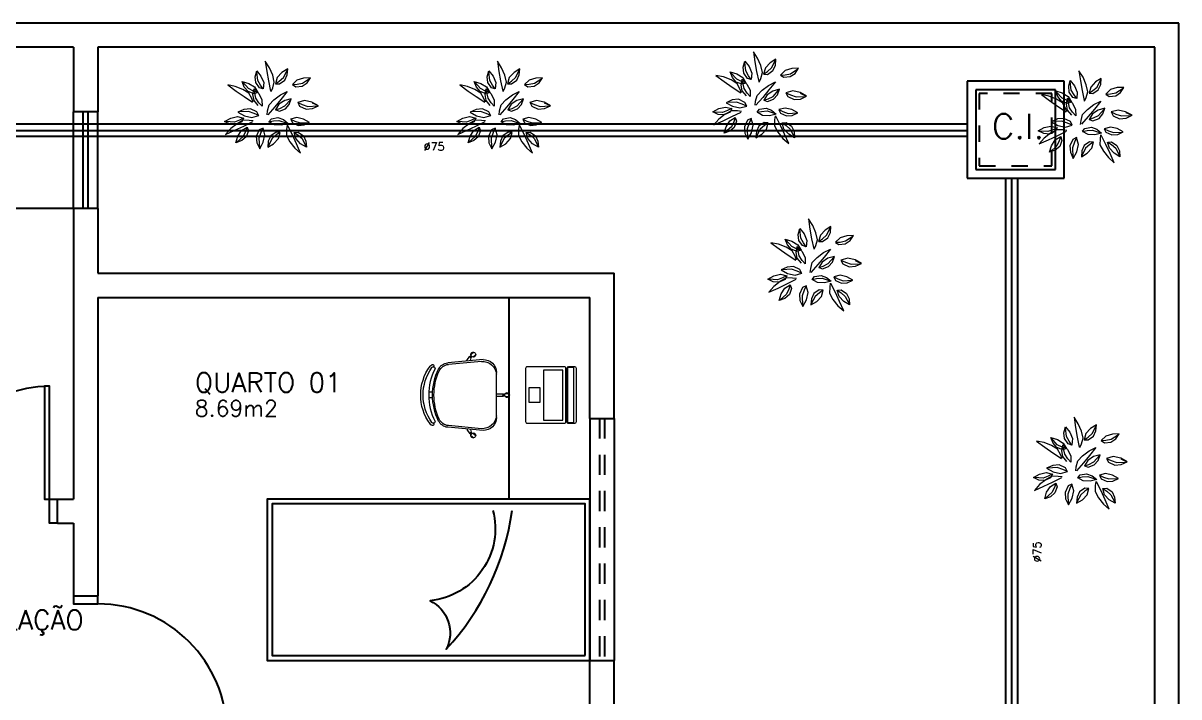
# Model space of a CAD drawing. Header units: millimetres. Extents: x -72 to 578, y 3 to 161.
# Drawn here: x 450.24 to 457.4, y 83.41 to 87.58 of the extents above; entities that cross this region are included whole.
import ezdxf
from ezdxf.enums import TextEntityAlignment as Align

# ---------------------------------------------------------------- set-up
doc = ezdxf.new("R2010")
doc.units = ezdxf.units.MM
doc.linetypes.add('HIDDEN', pattern=[0.375, 0.25, -0.125])
doc.linetypes.add('HIDDEN2', pattern=[0.1875, 0.125, -0.0625])
doc.layers.get('0').update_dxf_attribs({"color": 3})
for name, color, linetype in [('-HIDRO', 8, 'Continuous'), ('CTA', 5, 'Continuous'), ('HIDROGRAFIA', 4, 'Continuous'), ('Texto-Tubos', 7, 'Continuous'), ('TigreCad', 3, 'Continuous')]:
    doc.layers.add(name, color=color, linetype=linetype)
doc.layers.add('E-Lay-9', color=9, linetype='Continuous', lineweight=9)
doc.styles.add('PADRAO_TXT', font='romans.shx')
doc.styles.add('R80', font='simplex.shx', dxfattribs={"height": 12})
doc.styles.add('TCTUBOS-TXT', font='txt.shx')

# ---------------------------------------------------------------- blocks, each defined once
blk = doc.blocks.new('Cadeira')
at = {"layer": 'E-Lay-9', "color": 8}
for p, q in [((-0.0093, 0.0535), (-0.0093, 0.0769)), ((0.0096, 0.0535), (0.0096, 0.0769)), ((-0.1393, 0), (0.1393, 0)), ((-0.0075, 0), (-0.0075, 0.0425)), ((-0.0075, 0.0425), (-0.0056, 0.0425)), ((0.0056, 0.0425), (0.0075, 0.0425)), ((0.0075, 0), (0.0075, 0.0425)), ((-0.25, -0.1588), (-0.265, -0.1409)), ((-0.2355, -0.1467), (-0.2505, -0.1288)), ((-0.2192, -0.0836), (-0.1996, -0.3023)), ((-0.2087, -0.0936), (-0.1898, -0.2982)), ((0.2087, -0.0936), (0.1898, -0.2982)), ((0.2192, -0.0836), (0.1996, -0.3023)), ((0.2355, -0.1467), (0.2505, -0.1288)), ((0.25, -0.1588), (0.265, -0.1409)), ((-0.2398, -0.1647), (-0.2413, -0.1659)), ((-0.2133, -0.1847), (-0.2413, -0.1659)), ((-0.2298, -0.1563), (-0.2313, -0.1575)), ((-0.2144, -0.1618), (-0.2298, -0.1563)), ((0.2133, -0.1847), (0.2413, -0.1659)), ((0.2144, -0.1618), (0.2298, -0.1563)), ((0.2298, -0.1563), (0.2313, -0.1575)), ((0.2398, -0.1647), (0.2413, -0.1659)), ((-0.0175, -0.3961), (-0.0175, -0.4196)), ((0.0175, -0.3961), (0.0175, -0.4196))]:
    blk.add_line(p, q, dxfattribs=at)
blk.add_lwpolyline([(0.1631, -0.3812, -0.237888), (-0.1631, -0.3812, 0.605717), (-0.1738, -0.3953, 0.122717), (-0.17, -0.4, 0.323529), (0.17, -0.4, 0.122717), (0.1738, -0.3953, 0.605717)], format="xyb", close=True, dxfattribs=at)
for centre in [(0, 0.0466), (-0.2382, -0.1579), (0.2382, -0.1579)]:
    blk.add_circle(centre, 0.005, dxfattribs=at)
for centre, radius, start, end in [((0.0001, 0.0652), 0.015, 281.63338, 257.45365), ((-0.1393, -0.08), 0.08, 90, 182.56924), ((0, 0.0475), 0.0075, 221.81031, 318.18969), ((0.1393, -0.08), 0.08, 357.43076, 90), ((-0.1202, -0.0886), 0.0887, 95.59249, 183.25223), ((0.1202, -0.0886), 0.0887, 356.74777, 84.40751), ((-0.2502, -0.1438), 0.015, 322.54635, 298.36662), ((0.2502, -0.1438), 0.015, 241.63338, 217.45365), ((-0.2388, -0.1573), 0.0075, 261.81031, 358.18969), ((0.2388, -0.1573), 0.0075, 181.81031, 278.18969), ((-0.1299, -0.296), 0.07, 185.12125, 243.60471), ((-0.1201, -0.2918), 0.07, 185.2999, 245.73609), ((0, -0.0254), 0.3622, 245.73609, 294.26391), ((0.1201, -0.2918), 0.07, 294.26391, 354.7001), ((0.1299, -0.296), 0.07, 296.39529, 354.87875), ((-0.1819, -0.3961), 0.00782, 29.81088, 225.32554), ((-0.1625, -0.39), 0.0275, 205.14546, 233.45713), ((0, -0.1648), 0.3052, 234.12379, 305.87621), ((-0.1625, -0.39), 0.0125, 205.14546, 233.1301), ((0, -0.0343), 0.3622, 243.60471, 296.39529), ((0.1819, -0.3961), 0.00782, 314.67446, 150.18912), ((0.1625, -0.39), 0.0275, 306.54287, 334.85454)]:
    blk.add_arc(centre, radius, start, end, dxfattribs=at)
blk = doc.blocks.new('Notebook')
at = {"layer": 'E-Lay-9', "color": 8}
for p, q in [((-0.175, 0.305), (-0.175, 0.3)), ((-0.175, 0.3), (-0.175, 0.265)), ((0.165, 0.315), (-0.165, 0.315)), ((0.175, 0.3), (0.175, 0.305)), ((0.175, 0.265), (0.175, 0.3)), ((-0.165, 0.255), (0.165, 0.255))]:
    blk.add_line(p, q, dxfattribs=at)
for points in [[(-0.165, 0.26), (0.165, 0.26, 0.414214), (0.17, 0.265), (0.17, 0.295, 0.414214), (0.165, 0.3), (-0.165, 0.3, 0.414214), (-0.17, 0.295), (-0.17, 0.265, 0.414214)], [(-0.165, 0), (0.165, 0, 0.414214), (0.175, 0.01), (0.175, 0.24, 0.414214), (0.165, 0.25), (-0.165, 0.25, 0.414214), (-0.175, 0.24), (-0.175, 0.01, 0.414214)]]:
    blk.add_lwpolyline(points, format="xyb", close=True, dxfattribs=at)
for points in [[(-0.155, 0.11), (0.155, 0.11), (0.155, 0.23), (-0.155, 0.23)], [(-0.105, 0.25), (-0.145, 0.25), (-0.145, 0.255), (-0.105, 0.255)], [(0.105, 0.25), (0.145, 0.25), (0.145, 0.255), (0.105, 0.255)], [(-0.045, 0.02), (0.045, 0.02), (0.045, 0.09), (-0.045, 0.09)]]:
    blk.add_lwpolyline(points, close=True, dxfattribs=at)
for centre, start, end in [((-0.165, 0.305), 90, 180), ((0.165, 0.305), 0, 90), ((-0.165, 0.265), 180, 270), ((0.165, 0.265), 270, 360)]:
    blk.add_arc(centre, 0.01, start, end, dxfattribs=at)
blk = doc.blocks.new('arb-pl48')
at = {"color": 8}
for p, q in [((0.059, 0.55), (0.01, 0.624)), ((0.01, 0.624), (0.028, 0.508)), ((0.095, 0.465), (0.059, 0.55)), ((0.268, 0.537), (0.201, 0.497)), ((0.262, 0.468), (0.268, 0.537)), ((-0.106, 0.447), (-0.088, 0.514)), ((-0.1, 0.379), (-0.106, 0.447)), ((-0.088, 0.514), (-0.039, 0.453)), ((-0.076, 0.404), (-0.088, 0.502)), ((-0.045, 0.349), (-0.076, 0.404)), ((-0.039, 0.453), (-0.008, 0.379)), ((0.028, 0.508), (0.047, 0.398)), ((0.114, 0.385), (0.095, 0.465)), ((0.147, 0.438), (0.127, 0.367)), ((0.201, 0.497), (0.147, 0.438)), ((0.171, 0.397), (0.219, 0.438)), ((0.172, 0.364), (0.233, 0.407)), ((0.219, 0.438), (0.264, 0.526)), ((0.233, 0.407), (0.262, 0.468)), ((0.374, 0.408), (0.321, 0.357)), ((0.45, 0.432), (0.374, 0.408)), ((0.436, 0.372), (0.519, 0.426)), ((0.528, 0.434), (0.45, 0.432)), ((0.489, 0.376), (0.528, 0.434)), ((-0.334, 0.335), (-0.42, 0.352)), ((-0.42, 0.352), (-0.325, 0.283)), ((-0.247, 0.3), (-0.334, 0.335)), ((-0.325, 0.283), (-0.234, 0.218)), ((-0.231, 0.328), (-0.255, 0.393)), ((-0.255, 0.393), (-0.18, 0.371)), ((-0.182, 0.31), (-0.248, 0.383)), ((-0.178, 0.257), (-0.247, 0.3)), ((-0.188, 0.276), (-0.231, 0.328)), ((-0.118, 0.251), (-0.188, 0.276)), ((-0.125, 0.283), (-0.182, 0.31)), ((-0.18, 0.371), (-0.113, 0.329)), ((-0.131, 0.241), (-0.118, 0.309)), ((-0.075, 0.266), (-0.125, 0.283)), ((-0.118, 0.309), (-0.064, 0.253)), ((-0.076, 0.265), (-0.118, 0.251)), ((-0.097, 0.201), (-0.117, 0.297)), ((-0.113, 0.329), (-0.075, 0.266)), ((-0.057, 0.318), (-0.1, 0.379)), ((-0.015, 0.306), (-0.057, 0.318)), ((-0.014, 0.306), (-0.045, 0.349)), ((-0.008, 0.379), (-0.014, 0.306)), ((0.047, 0.398), (0.071, 0.282)), ((0.077, 0.276), (0.095, 0.318)), ((0.095, 0.318), (0.114, 0.385)), ((0.127, 0.367), (0.171, 0.397)), ((0.128, 0.367), (0.172, 0.364)), ((0.184, 0.238), (0.262, 0.277)), ((0.262, 0.277), (0.189, 0.186)), ((0.321, 0.357), (0.375, 0.36)), ((0.322, 0.356), (0.359, 0.331)), ((0.359, 0.331), (0.433, 0.338)), ((0.375, 0.36), (0.436, 0.372)), ((0.433, 0.338), (0.489, 0.376)), ((-0.234, 0.218), (-0.135, 0.153)), ((-0.144, 0.197), (-0.178, 0.257)), ((-0.127, 0.153), (-0.144, 0.197)), ((-0.119, 0.174), (-0.131, 0.241)), ((-0.071, 0.117), (-0.119, 0.174)), ((-0.062, 0.149), (-0.097, 0.201)), ((-0.064, 0.253), (-0.028, 0.182)), ((-0.026, 0.109), (-0.062, 0.149)), ((-0.028, 0.182), (-0.026, 0.109)), ((0.053, 0.123), (0.109, 0.182)), ((0.109, 0.182), (0.184, 0.238)), ((0.189, 0.186), (0.118, 0.1)), ((0.234, 0.173), (0.167, 0.13)), ((0.309, 0.195), (0.234, 0.173)), ((0.236, 0.112), (0.302, 0.185)), ((0.286, 0.129), (0.309, 0.195)), ((0.461, 0.174), (0.382, 0.152)), ((0.382, 0.153), (0.404, 0.109)), ((0.382, 0.152), (0.435, 0.128)), ((0.546, 0.155), (0.461, 0.174)), ((0.621, 0.114), (0.546, 0.155)), ((0.621, 0.111), (0.552, 0.143)), ((-0.235, 0.072), (-0.304, 0.039)), ((-0.304, 0.039), (-0.229, -0.002)), ((-0.183, 0.047), (-0.291, 0.042)), ((-0.161, 0.078), (-0.235, 0.072)), ((-0.118, 0.024), (-0.183, 0.047)), ((-0.087, 0.043), (-0.161, 0.078)), ((-0.144, -0.021), (-0.065, 0.001)), ((-0.065, 0.001), (-0.118, 0.024)), ((-0.065, -0.001), (-0.087, 0.043)), ((0.03, 0.009), (0.036, 0.055)), ((0.036, 0.055), (0.053, 0.123)), ((0.118, 0.1), (0.039, 0.011)), ((0.167, 0.13), (0.129, 0.067)), ((0.129, 0.067), (0.179, 0.084)), ((0.13, 0.067), (0.172, 0.052)), ((0.172, 0.052), (0.242, 0.078)), ((0.179, 0.084), (0.236, 0.112)), ((0.242, 0.078), (0.286, 0.129)), ((0.404, 0.109), (0.478, 0.075)), ((0.435, 0.128), (0.5, 0.106)), ((0.478, 0.075), (0.552, 0.081)), ((0.5, 0.106), (0.608, 0.111)), ((0.552, 0.081), (0.621, 0.114)), ((-0.456, -0.066), (-0.387, -0.028)), ((-0.393, -0.096), (-0.456, -0.066)), ((-0.345, -0.073), (-0.444, -0.068)), ((-0.326, -0.101), (-0.393, -0.096)), ((-0.387, -0.028), (-0.31, -0.011)), ((-0.314, -0.092), (-0.387, -0.149)), ((-0.286, -0.052), (-0.345, -0.073)), ((-0.338, -0.168), (-0.237, -0.121)), ((-0.258, -0.07), (-0.326, -0.101)), ((-0.242, -0.053), (-0.314, -0.092)), ((-0.31, -0.011), (-0.238, -0.029)), ((-0.238, -0.029), (-0.286, -0.052)), ((-0.261, -0.169), (-0.198, -0.131)), ((-0.238, -0.03), (-0.258, -0.07)), ((-0.173, -0.054), (-0.242, -0.053)), ((-0.237, -0.121), (-0.131, -0.068)), ((-0.229, -0.002), (-0.144, -0.021)), ((-0.198, -0.131), (-0.215, -0.181)), ((-0.198, -0.132), (-0.183, -0.174)), ((-0.127, -0.06), (-0.173, -0.054)), ((0.052, -0.07), (0.081, -0.036)), ((0.052, -0.071), (0.104, -0.06)), ((0.116, -0.106), (0.052, -0.071)), ((0.081, -0.036), (0.155, -0.023)), ((0.104, -0.06), (0.167, -0.056)), ((0.195, -0.11), (0.116, -0.106)), ((0.155, -0.023), (0.218, -0.046)), ((0.167, -0.056), (0.26, -0.086)), ((0.271, -0.091), (0.195, -0.11)), ((0.218, -0.046), (0.271, -0.091)), ((0.26, -0.111), (0.254, -0.157)), ((0.321, -0.221), (0.268, -0.116)), ((0.373, -0.022), (0.301, -0.04)), ((0.301, -0.04), (0.349, -0.063)), ((0.302, -0.041), (0.321, -0.081)), ((0.321, -0.081), (0.389, -0.112)), ((0.349, -0.063), (0.409, -0.084)), ((0.45, -0.039), (0.373, -0.022)), ((0.389, -0.112), (0.456, -0.107)), ((0.409, -0.084), (0.507, -0.079)), ((0.519, -0.077), (0.45, -0.039)), ((0.456, -0.107), (0.519, -0.077)), ((-0.387, -0.149), (-0.445, -0.215)), ((-0.445, -0.215), (-0.338, -0.168)), ((-0.326, -0.311), (-0.304, -0.236)), ((-0.243, -0.238), (-0.316, -0.304)), ((-0.304, -0.236), (-0.261, -0.169)), ((-0.209, -0.244), (-0.26, -0.287)), ((-0.215, -0.181), (-0.243, -0.238)), ((-0.183, -0.174), (-0.209, -0.244)), ((-0.059, -0.163), (-0.093, -0.238)), ((-0.093, -0.238), (-0.087, -0.311)), ((-0.039, -0.194), (-0.062, -0.259)), ((-0.062, -0.259), (-0.057, -0.368)), ((-0.015, -0.142), (-0.059, -0.163)), ((-0.016, -0.142), (-0.039, -0.194)), ((0.006, -0.22), (-0.016, -0.142)), ((-0.013, -0.305), (0.006, -0.22)), ((0.088, -0.264), (0.043, -0.351)), ((0.073, -0.232), (0.045, -0.293)), ((0.134, -0.19), (0.073, -0.232)), ((0.136, -0.222), (0.088, -0.264)), ((0.106, -0.322), (0.16, -0.264)), ((0.179, -0.193), (0.134, -0.19)), ((0.18, -0.193), (0.136, -0.222)), ((0.16, -0.264), (0.18, -0.193)), ((0.254, -0.157), (0.253, -0.227)), ((0.253, -0.227), (0.292, -0.299)), ((0.368, -0.323), (0.321, -0.221)), ((0.361, -0.264), (0.341, -0.193)), ((0.341, -0.193), (0.385, -0.222)), ((0.342, -0.193), (0.386, -0.19)), ((0.415, -0.322), (0.361, -0.264)), ((0.385, -0.222), (0.433, -0.264)), ((0.386, -0.19), (0.447, -0.232)), ((0.433, -0.264), (0.477, -0.351)), ((0.447, -0.232), (0.476, -0.293)), ((-0.26, -0.287), (-0.326, -0.311)), ((-0.087, -0.311), (-0.054, -0.381)), ((-0.054, -0.381), (-0.013, -0.305)), ((0.045, -0.293), (0.039, -0.363)), ((0.039, -0.363), (0.106, -0.322)), ((0.292, -0.299), (0.349, -0.372)), ((0.349, -0.372), (0.415, -0.43)), ((0.415, -0.43), (0.368, -0.323)), ((0.482, -0.363), (0.415, -0.322)), ((0.476, -0.293), (0.482, -0.363))]:
    blk.add_line(p, q, dxfattribs=at)
blk = doc.blocks.new('A$C55E71383')
at = {"layer": 'E-Lay-9', "color": 0, "xscale": 0.5399999999999991, "yscale": 0.5399999999999991, "zscale": 0.5399999999999991, "rotation": 179.9999999999999}
blk.add_blockref('arb-pl48', (0, 0), dxfattribs=at)
blk = doc.blocks.new('inp_cx')
for p, q in [((40, 40), (-40, 40)), ((-40, 40), (-40, -40)), ((40, -40), (40, 40)), ((-40, -40), (40, -40))]:
    blk.add_line(p, q)
at = {"color": 1, "linetype": 'Continuous', "ltscale": 0.5}
for p, q in [((33, 33), (-33, 33)), ((-33, 33), (-33, -33)), ((33, -33), (33, 33)), ((-33, -33), (33, -33))]:
    blk.add_line(p, q, dxfattribs=at)
at = {"color": 1, "linetype": 'HIDDEN', "ltscale": 0.5}
for p, q in [((30, 30), (-30, 30)), ((-30, 30), (-30, -30)), ((30, -30), (30, 30)), ((-30, -30), (30, -30))]:
    blk.add_line(p, q, dxfattribs=at)
at = {"style": 'R80'}
blk.add_text('C.I.', height=20.592, dxfattribs=at).set_placement((-19.56, -7.5))

msp = doc.modelspace()

# ---------------------------------------------------------------- linework, layer by layer
at = {"layer": '-HIDRO'}
for p, q in [((457.4049, 87.582), (441.9049, 87.582)), ((457.4049, 76.582), (457.4049, 87.582)), ((450.5549, 87.432), (449.2049, 87.432)), ((450.5549, 87.432), (450.5549, 87.032)), ((450.7049, 87.432), (450.7049, 87.032)), ((457.2549, 87.432), (450.7049, 87.432)), ((457.2549, 76.732), (457.2549, 87.432)), ((450.7049, 87.032), (450.5549, 87.032)), ((450.5549, 86.432), (450.5549, 87.032)), ((450.6149, 86.432), (450.6149, 87.032)), ((450.6449, 86.432), (450.6449, 87.032)), ((450.7049, 86.432), (450.7049, 87.032)), ((450.5549, 86.432), (449.2049, 86.432)), ((450.5549, 86.432), (450.5549, 84.632)), ((450.7049, 86.432), (450.5549, 86.432)), ((450.7049, 86.432), (450.7049, 86.032)), ((450.7049, 86.032), (453.9049, 86.032)), ((453.9049, 85.132), (453.9049, 86.032)), ((450.7049, 85.882), (450.7049, 84.032)), ((450.7049, 85.882), (453.7549, 85.882)), ((453.7549, 85.132), (453.7549, 85.882)), ((453.7549, 85.132), (453.9049, 85.132)), ((453.7549, 85.132), (453.7549, 83.632)), ((453.9049, 85.132), (453.9049, 83.632)), ((450.4549, 84.632), (450.5549, 84.632)), ((450.4549, 84.482), (450.4549, 84.632)), ((450.4549, 84.482), (450.5549, 84.482)), ((450.5549, 84.482), (450.5549, 84.432)), ((450.5549, 84.482), (450.5549, 84.032)), ((450.5549, 84.032), (450.7049, 84.032)), ((453.7549, 82.882), (453.7549, 83.632)), ((453.7549, 83.632), (453.9049, 83.632)), ((453.9049, 82.882), (453.9049, 83.632))]:
    msp.add_line(p, q, dxfattribs=at)
at = {"layer": '-HIDRO', "color": 8, "ltscale": 0.5}
msp.add_line((453.255, 84.632), (453.255, 85.882), dxfattribs=at)
at = {"layer": '-HIDRO', "linetype": 'HIDDEN2'}
for p, q in [((453.8149, 85.132), (453.8149, 83.632)), ((453.8449, 85.132), (453.8449, 83.632))]:
    msp.add_line(p, q, dxfattribs=at)
at = {"layer": '-HIDRO'}
msp.add_lwpolyline([(450.4049, 84.632), (450.4049, 85.332), (450.3749, 85.332), (450.3749, 84.632)], close=True, dxfattribs=at)
for points in [[(450.4549, 84.482), (450.4049, 84.482), (450.4049, 84.632), (450.4549, 84.632)], [(450.5549, 84.032), (450.5549, 83.982), (450.7049, 83.982), (450.7049, 84.032)]]:
    msp.add_lwpolyline(points, dxfattribs=at)
at = {"layer": '-HIDRO', "color": 8}
for points in [[(453.7549, 83.632), (453.7549, 84.632), (451.7549, 84.632), (451.7549, 83.632)], [(453.7249, 83.662), (453.7249, 84.602), (451.7849, 84.602), (451.7849, 83.662)]]:
    msp.add_lwpolyline(points, close=True, dxfattribs=at)
msp.add_lwpolyline([(453.1536, 84.562, -0.460104), (452.7649, 84.002, -0.414214), (452.8649, 83.702, 0.154765), (453.2725, 84.562)], format="xyb", dxfattribs=at)
at = {"layer": '-HIDRO'}
for centre, radius, start, end in [((450.4049, 84.632), 0.7, 90, 180), ((450.7049, 83.182), 0.8, 0, 90)]:
    msp.add_arc(centre, radius, start, end, dxfattribs=at)
at = {"layer": 'CTA'}
for p, q in [((448.8241, 86.9169), (456.093, 86.9169)), ((456.3697, 81.9881), (456.3697, 86.6214))]:
    msp.add_line(p, q, dxfattribs=at)
at = {"layer": 'TigreCad'}
for p, q in [((456.093, 86.9547), (448.8619, 86.9547)), ((456.093, 86.8792), (448.7864, 86.8792)), ((456.332, 81.9881), (456.332, 86.6214)), ((456.4075, 81.9881), (456.4075, 86.6214))]:
    msp.add_line(p, q, dxfattribs=at)

# ---------------------------------------------------------------- block references
at = {"layer": '-HIDRO'}
for name, p, rotation in [('A$C55E71383', (454.7626, 87.0676), 180), ('A$C55E71383', (451.7375, 87.0084), 180), ('A$C55E71383', (453.1759, 87.0084), 180), ('A$C55E71383', (456.7793, 86.9492), 180), ('A$C55E71383', (455.1036, 86.0309), 180), ('Notebook', (453.3562, 85.2768), 270), ('A$C55E71383', (456.7496, 84.8017), 180)]:
    msp.add_blockref(name, p, dxfattribs=dict(at, rotation=rotation))
at = {"layer": '-HIDRO', "color": 8, "xscale": -1, "rotation": 270}
msp.add_blockref('Cadeira', (453.176, 85.2768), dxfattribs=at)
at = {"layer": 'HIDROGRAFIA', "xscale": 0.007500000000163709, "yscale": 0.007500000000163709, "zscale": 0.007500000000163709}
msp.add_blockref('inp_cx', (456.393, 86.9214), dxfattribs=at)

# ---------------------------------------------------------------- texts
at = {"layer": '-HIDRO', "style": 'PADRAO_TXT'}
for s, height, p in [('QUARTO 01', 0.12, (451.3065, 85.2945)), ('8.69m2', 0.1, (451.3065, 85.1445)), ('CIRCULAÇÃO', 0.12, (449.6457, 83.8225))]:
    msp.add_text(s, height=height, dxfattribs=at).set_placement(p)
at = {"layer": 'Texto-Tubos', "style": 'TCTUBOS-TXT'}
msp.add_text('%%C75', height=0.05, dxfattribs=at).set_placement((452.7892, 86.7921), align=Align.CENTER)
msp.add_text('%%C75', height=0.05, rotation=90, dxfattribs=at).set_placement((456.5511, 84.3048), align=Align.CENTER)

doc.saveas('drawing.dxf')
